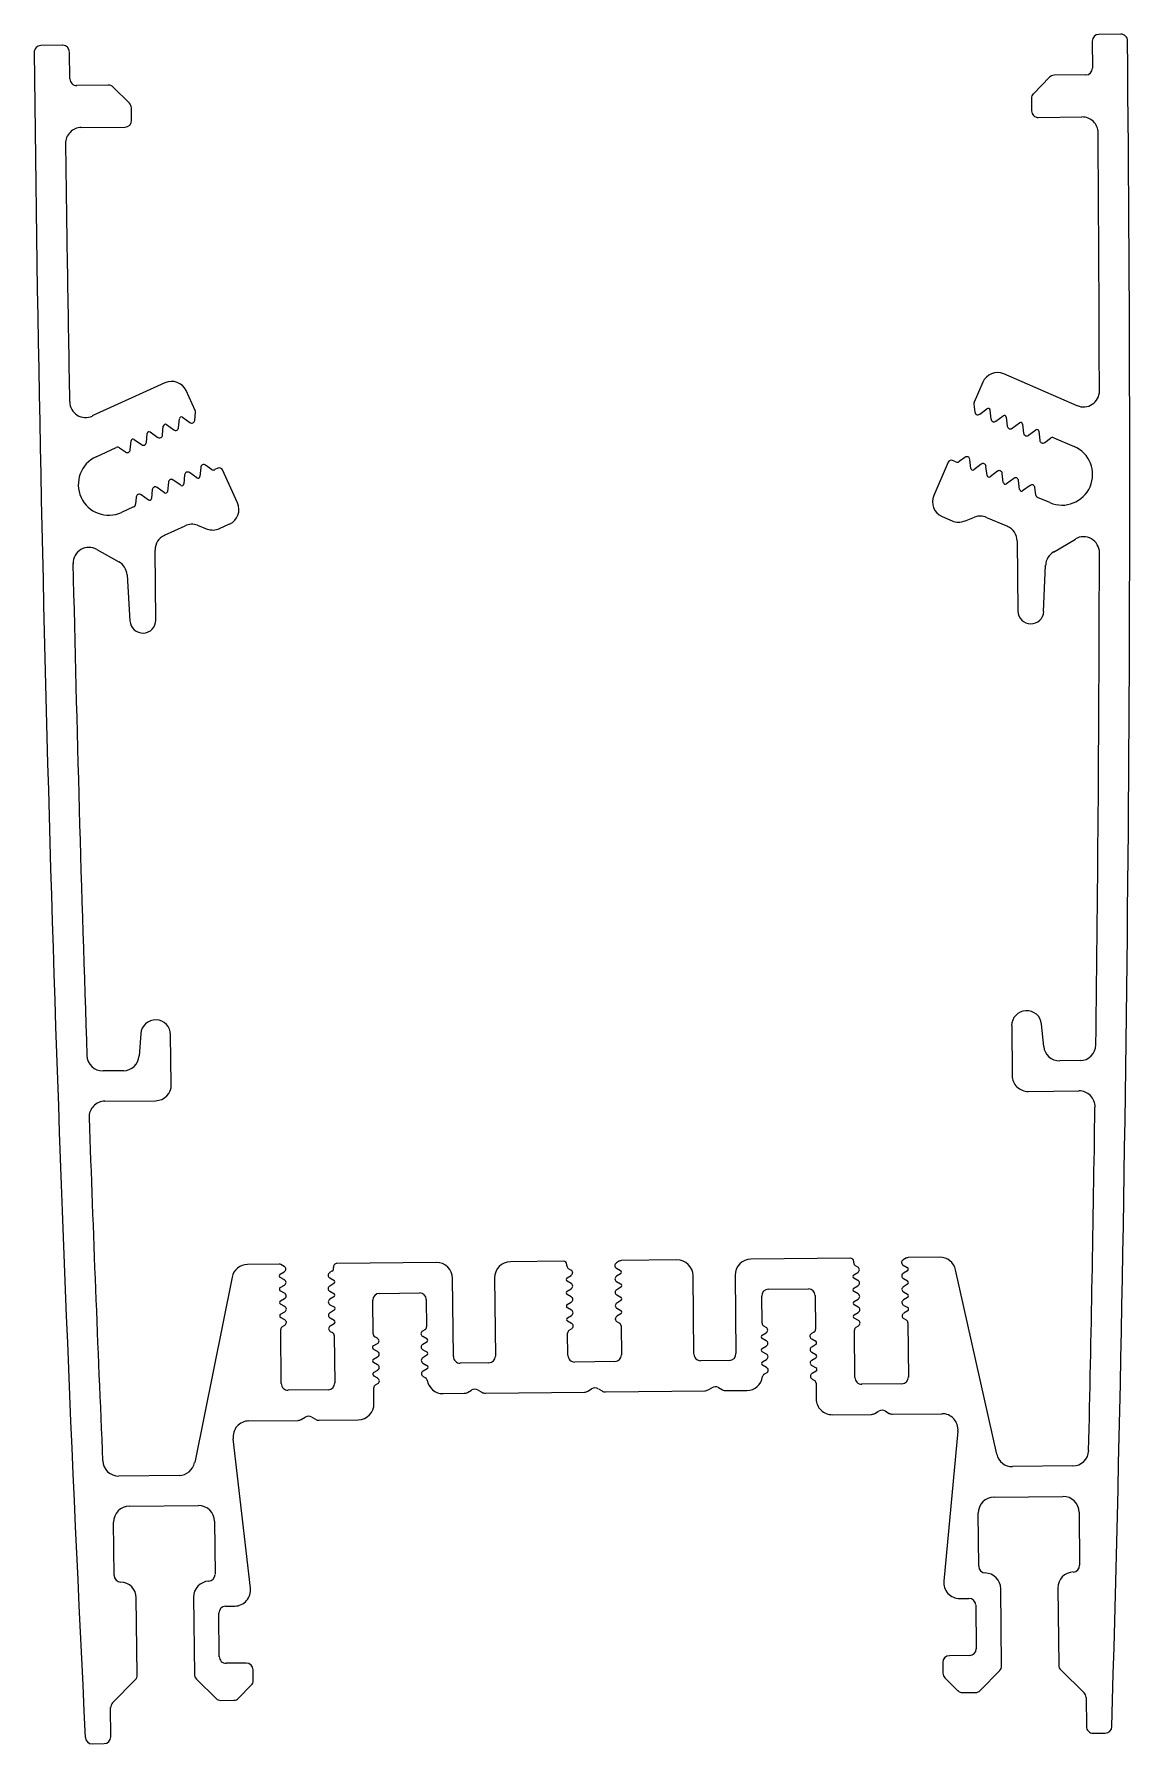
# Model space of a CAD drawing. Extents: x 5 to 70, y 3 to 105.
import ezdxf

# ---------------------------------------------------------------- set-up
doc = ezdxf.new("R2010")
doc.units = 0
doc.layers.get('0').update_dxf_attribs({"linetype": 'CONTINUOUS'})

msp = doc.modelspace()

# ---------------------------------------------------------------- linework, layer by layer
for p, q in [((69.17, 105.01), (67.87, 105)), ((6.27, 104.35), (4.97, 104.33)), ((6.7, 102.35), (6.68, 103.95)), ((67.48, 104.59), (67.49, 102.99)), ((8.98, 101.98), (7.1, 101.96)), ((10.24, 100.91), (9.27, 101.86)), ((64.93, 102.45), (63.98, 101.47)), ((67.1, 102.59), (65.21, 102.57)), ((63.86, 101.19), (63.87, 100.45)), ((10.37, 99.89), (10.36, 100.63)), ((64.27, 100.06), (66.87, 100.09)), ((7.38, 99.46), (9.98, 99.49)), ((66.58, 82.92), (62.22, 84.81)), ((12.35, 84.29), (8.03, 82.31)), ((14.15, 82.64), (13.61, 83.82)), ((60.97, 84.32), (60.46, 83.13)), ((14.12, 82.05), (14.17, 82.54)), ((60.44, 83.02), (60.5, 82.54)), ((60.79, 82.42), (61.22, 82.74)), ((61.4, 82.66), (61.46, 82.12)), ((11.48, 81.36), (11.92, 81.04)), ((12.2, 81.18), (12.25, 81.71)), ((12.44, 81.8), (12.88, 81.48)), ((13.16, 81.61), (13.21, 82.15)), ((13.4, 82.23), (13.83, 81.92)), ((61.75, 82), (62.19, 82.32)), ((62.37, 82.24), (62.43, 81.7)), ((62.72, 81.58), (63.15, 81.9)), ((63.34, 81.82), (63.4, 81.29)), ((63.69, 81.16), (64.12, 81.48)), ((64.3, 81.4), (64.37, 80.87)), ((8.26, 79.88), (9.46, 80.43)), ((9.66, 80.41), (10, 80.17)), ((10.29, 80.3), (10.34, 80.83)), ((10.52, 80.92), (10.96, 80.61)), ((11.25, 80.74), (11.3, 81.27)), ((64.66, 80.74), (64.99, 80.99)), ((65.19, 81.02), (66.4, 80.5)), ((15.11, 79.13), (14.77, 79.38)), ((58.91, 79.56), (58.06, 77.59)), ((59.37, 79.58), (59.18, 79.66)), ((59.91, 79.85), (59.57, 79.6)), ((60.26, 79.19), (60.2, 79.73)), ((60.88, 79.44), (60.44, 79.11)), ((61.23, 78.78), (61.16, 79.31)), ((12.56, 78.37), (12.51, 77.83)), ((13.29, 78.19), (12.85, 78.5)), ((13.52, 78.81), (13.47, 78.27)), ((14.25, 78.63), (13.81, 78.94)), ((14.48, 79.25), (14.43, 78.71)), ((15.5, 79.2), (15.31, 79.12)), ((16.66, 77.15), (15.77, 79.1)), ((61.84, 79.02), (61.41, 78.7)), ((62.19, 78.36), (62.13, 78.89)), ((62.81, 78.6), (62.38, 78.28)), ((63.16, 77.94), (63.1, 78.47)), ((10.65, 77.49), (10.61, 77.07)), ((11.37, 77.31), (10.93, 77.62)), ((11.6, 77.93), (11.55, 77.4)), ((12.33, 77.75), (11.89, 78.06)), ((63.78, 78.18), (63.34, 77.86)), ((64.12, 77.63), (64.07, 78.06)), ((64.96, 77.16), (64.23, 77.47)), ((10.49, 76.91), (9.77, 76.58)), ((58.55, 76.34), (59.16, 76.08)), ((59.88, 76.06), (60.47, 76.3)), ((61.19, 76.28), (62.44, 75.75)), ((12.32, 75.22), (13.56, 75.78)), ((14.28, 75.81), (14.87, 75.59)), ((15.6, 75.62), (16.19, 75.89)), ((8.3, 74.38), (9.62, 73.64)), ((11.81, 70.17), (11.77, 74.34)), ((63.01, 74.88), (63.06, 70.71)), ((65.18, 74.22), (66.48, 74.99)), ((64.59, 70.69), (64.71, 73.45)), ((10.1, 72.87), (10.27, 70.12)), ((62.69, 46.05), (62.72, 43.09)), ((64.6, 44.83), (64.47, 46.14)), ((10.91, 45.58), (10.81, 44.26)), ((12.73, 42.56), (12.69, 45.52)), ((66.76, 43.98), (65.55, 43.97)), ((9.88, 43.38), (8.67, 43.37)), ((63.68, 42.15), (66.69, 42.18)), ((8.78, 41.57), (11.79, 41.6)), ((19.14, 31.88), (17.26, 31.86)), ((19.44, 31.74), (19.24, 31.85)), ((28.49, 31.98), (22.58, 31.92)), ((36.05, 32.06), (32.89, 32.02)), ((36.25, 31.78), (36.25, 31.86)), ((36.49, 31.53), (36.35, 31.61)), ((39.38, 32.07), (39.19, 31.95)), ((39.19, 31.64), (39.43, 31.5)), ((42.79, 32.13), (39.48, 32.09)), ((53.1, 32.24), (47.19, 32.17)), ((53.3, 31.96), (53.3, 32.04)), ((53.54, 31.71), (53.4, 31.79)), ((56.43, 32.25), (56.24, 32.13)), ((56.24, 31.82), (56.48, 31.68)), ((58.42, 32.29), (56.53, 32.27)), ((61.81, 20.58), (59.35, 31.55)), ((16.34, 31.1), (14.12, 20.08)), ((19.2, 31.29), (19.44, 31.43)), ((19.45, 30.95), (19.21, 31.09)), ((19.21, 30.49), (19.45, 30.63)), ((22.28, 31.46), (22.14, 31.38)), ((22.15, 31.06), (22.39, 30.92)), ((22.39, 30.72), (22.15, 30.58)), ((29.5, 26.39), (29.45, 31.04)), ((31.95, 31.06), (32, 26.41)), ((36.26, 31.07), (36.5, 31.21)), ((36.5, 30.73), (36.26, 30.87)), ((39.44, 31.3), (39.2, 31.16)), ((39.2, 30.84), (39.44, 30.71)), ((39.45, 30.51), (39.21, 30.36)), ((43.8, 26.54), (43.75, 31.19)), ((46.25, 31.22), (46.3, 26.57)), ((53.31, 31.25), (53.55, 31.39)), ((53.55, 30.91), (53.31, 31.05)), ((53.31, 30.46), (53.55, 30.6)), ((56.49, 31.48), (56.25, 31.34)), ((56.25, 31.02), (56.49, 30.89)), ((56.49, 30.69), (56.25, 30.54)), ((19.46, 30.16), (19.21, 30.29)), ((19.22, 29.7), (19.46, 29.84)), ((19.47, 29.36), (19.22, 29.5)), ((22.16, 30.27), (22.4, 30.13)), ((22.4, 29.93), (22.16, 29.79)), ((24.73, 27.73), (24.71, 29.74)), ((25.11, 30.14), (27.49, 30.17)), ((27.89, 29.77), (27.91, 28.16)), ((36.27, 30.28), (36.5, 30.42)), ((36.51, 29.94), (36.27, 30.08)), ((36.27, 29.48), (36.51, 29.62)), ((39.21, 30.05), (39.45, 29.91)), ((39.45, 29.71), (39.21, 29.57)), ((47.85, 28.37), (47.83, 29.98)), ((48.22, 30.39), (50.61, 30.41)), ((51.01, 30.02), (51.03, 28.01)), ((53.56, 30.12), (53.32, 30.26)), ((53.32, 29.66), (53.56, 29.8)), ((56.26, 30.23), (56.5, 30.09)), ((56.5, 29.89), (56.26, 29.75)), ((19.23, 28.91), (19.47, 29.05)), ((19.47, 28.57), (19.23, 28.71)), ((22.16, 29.47), (22.41, 29.34)), ((22.41, 29.14), (22.17, 28.99)), ((22.17, 28.68), (22.41, 28.54)), ((36.52, 29.15), (36.28, 29.28)), ((36.28, 28.69), (36.52, 28.83)), ((36.53, 28.35), (36.28, 28.49)), ((39.22, 29.26), (39.46, 29.12)), ((39.46, 28.92), (39.22, 28.78)), ((53.57, 29.32), (53.32, 29.46)), ((53.33, 28.87), (53.57, 29.01)), ((53.58, 28.53), (53.33, 28.67)), ((56.27, 29.43), (56.51, 29.3)), ((56.51, 29.1), (56.27, 28.96)), ((56.27, 28.64), (56.42, 28.56)), ((19.27, 24.78), (19.24, 28)), ((19.34, 28.17), (19.48, 28.25)), ((22.42, 28.34), (22.18, 28.2)), ((22.18, 27.88), (22.32, 27.81)), ((22.42, 27.63), (22.45, 24.81)), ((24.98, 27.48), (24.83, 27.56)), ((27.81, 27.98), (27.67, 27.9)), ((27.68, 27.59), (27.92, 27.45)), ((36.31, 26.46), (36.29, 27.78)), ((36.39, 27.95), (36.53, 28.04)), ((39.23, 28.46), (39.37, 28.38)), ((39.47, 28.21), (39.49, 26.49)), ((47.85, 27.66), (48.09, 27.8)), ((48.1, 27.32), (47.85, 27.46)), ((48.09, 28.12), (47.95, 28.2)), ((50.93, 27.83), (50.79, 27.75)), ((53.37, 25.14), (53.34, 27.96)), ((53.44, 28.13), (53.58, 28.22)), ((56.52, 28.39), (56.55, 25.17)), ((24.74, 27.02), (24.98, 27.16)), ((24.98, 26.68), (24.74, 26.82)), ((27.92, 27.25), (27.68, 27.11)), ((27.68, 26.79), (27.93, 26.66)), ((27.93, 26.46), (27.69, 26.31)), ((47.86, 26.87), (48.1, 27.01)), ((48.11, 26.53), (47.86, 26.67)), ((50.8, 27.43), (51.04, 27.3)), ((51.04, 27.1), (50.8, 26.95)), ((50.8, 26.64), (51.05, 26.5)), ((24.75, 26.23), (24.99, 26.37)), ((24.99, 25.89), (24.75, 26.03)), ((24.76, 25.43), (25, 25.57)), ((27.69, 26), (27.93, 25.86)), ((27.94, 25.66), (27.7, 25.52)), ((31.6, 26.01), (29.9, 25.99)), ((39.09, 26.09), (36.71, 26.06)), ((45.9, 26.16), (44.2, 26.14)), ((47.87, 26.07), (48.11, 26.21)), ((48.11, 25.74), (47.87, 25.87)), ((47.98, 25.34), (48.12, 25.42)), ((51.05, 26.3), (50.81, 26.16)), ((50.81, 25.85), (51.06, 25.71)), ((51.06, 25.51), (50.82, 25.37)), ((22.06, 24.41), (19.68, 24.38)), ((25, 25.1), (24.76, 25.23)), ((24.78, 23.59), (24.77, 24.52)), ((24.86, 24.7), (25, 24.78)), ((27.7, 25.21), (27.84, 25.13)), ((37.49, 24.33), (37.72, 24.46)), ((38.12, 24.46), (38.35, 24.34)), ((44.64, 24.4), (44.87, 24.53)), ((45.27, 24.54), (45.5, 24.41)), ((50.82, 25.05), (50.96, 24.97)), ((51.06, 24.8), (51.07, 23.87)), ((56.16, 24.77), (53.77, 24.74)), ((28.89, 24.18), (30.14, 24.2)), ((30.34, 24.25), (30.57, 24.38)), ((30.97, 24.39), (31.2, 24.26)), ((31.4, 24.21), (37.29, 24.27)), ((38.55, 24.28), (44.44, 24.35)), ((45.7, 24.36), (46.95, 24.37)), ((17.34, 22.56), (20.26, 22.59)), ((20.46, 22.65), (20.68, 22.78)), ((21.08, 22.78), (21.31, 22.66)), ((21.51, 22.6), (23.84, 22.63)), ((52.03, 22.93), (54.36, 22.95)), ((54.56, 23.01), (54.78, 23.14)), ((55.18, 23.14), (55.41, 23.01)), ((55.61, 22.96), (58.54, 22.99)), ((17.43, 12.61), (16.4, 21.5)), ((59.49, 21.95), (58.65, 13.04)), ((13.19, 19.32), (9.61, 19.28)), ((66.33, 19.88), (62.74, 19.84)), ((10.24, 17.49), (14.34, 17.53)), ((61.64, 18.03), (65.74, 18.07)), ((9.33, 13.37), (9.3, 16.53)), ((15.3, 16.59), (15.33, 13.44)), ((60.73, 13.92), (60.7, 17.07)), ((66.7, 17.13), (66.73, 13.98)), ((62.09, 8), (62.04, 12.58)), ((65.44, 12.62), (65.49, 8.03)), ((10.7, 7.46), (10.65, 12.04)), ((14.05, 12.07), (14.1, 7.49)), ((15.95, 11.54), (16.5, 11.55)), ((59.61, 12), (60.15, 12.01)), ((60.55, 11.61), (60.58, 9.01)), ((15.58, 8.54), (15.56, 11.14)), ((17.19, 8.16), (15.99, 8.15)), ((58.59, 8.19), (58.6, 7.56)), ((60.19, 8.61), (58.99, 8.6)), ((9.23, 5.79), (10.58, 7.17)), ((14.22, 7.21), (15.39, 6.06)), ((17.6, 7.13), (17.59, 7.76)), ((58.72, 7.28), (59.49, 6.52)), ((60.82, 6.53), (61.98, 7.71)), ((65.61, 7.75), (66.99, 6.4)), ((16.73, 6.07), (17.48, 6.84)), ((59.77, 6.41), (60.54, 6.41)), ((67.11, 6.12), (67.13, 4.38)), ((9.13, 3.77), (9.12, 5.51)), ((15.68, 5.94), (16.45, 5.95)), ((8.02, 3.36), (8.74, 3.37)), ((67.53, 3.99), (68.25, 4))]:
    msp.add_line(p, q)
for centre, radius, start, end in [((67.88, 104.6), 0.4, 90.6034, 180.6034), ((69.18, 104.61), 0.4, 0.5944, 90.6034), ((4.98, 103.93), 0.4, 90.6034, 180.6123), ((2555.68, 131.2), 2551.25, 180.61234, 182.86357), ((6.28, 103.95), 0.4, 0.6034, 90.6034), ((-2481.54, 78.15), 2551.25, 358.34315, 0.59437), ((67.09, 102.99), 0.4, 270.6034, 0.6034), ((7.1, 102.36), 0.4, 180.6034, 270.6034), ((8.99, 101.58), 0.4, 45.6034, 90.6034), ((65.22, 102.17), 0.4, 90.6034, 135.6034), ((9.96, 100.62), 0.4, 0.6034, 45.6034), ((64.26, 101.19), 0.4, 135.6034, 180.6034), ((9.97, 99.89), 0.4, 270.6034, 0.6034), ((64.27, 100.46), 0.4, 180.6034, 270.6034), ((66.88, 99.14), 0.95, 0.4718, 90.6034), ((7.39, 98.51), 0.95, 90.6034, 180.7349), ((-2481.54, 78.15), 2549.45, 0.12695, 0.47184), ((2555.68, 131.2), 2549.45, 180.73488, 181.07976), ((12.75, 83.42), 0.95, 24.6034, 114.6034), ((61.84, 83.94), 0.95, 66.6034, 156.6034), ((66.96, 83.8), 0.95, 246.6034, 0.127), ((7.64, 83.17), 0.95, 181.0798, 294.6034), ((13.97, 82.55), 0.2, 354.6034, 24.6034), ((60.64, 83.05), 0.2, 156.6034, 186.6034), ((60.7, 82.56), 0.2, 186.6034, 242.1671), ((60.67, 82.58), 0.2, 251.0396, 306.6034), ((61.29, 82.64), 0.115, 6.6034, 126.6034), ((62.25, 82.23), 0.115, 6.6034, 126.6034), ((11.41, 81.26), 0.115, 54.6034, 174.6034), ((12.37, 81.7), 0.115, 54.6034, 174.6034), ((12.99, 81.65), 0.2, 234.6034, 290.1671), ((12.96, 81.63), 0.2, 299.0396, 354.6034), ((13.33, 82.14), 0.115, 54.6034, 174.6034), ((13.95, 82.09), 0.2, 234.6034, 290.1671), ((13.92, 82.07), 0.2, 299.0396, 354.6034), ((61.66, 82.15), 0.2, 186.6034, 242.1671), ((61.63, 82.16), 0.2, 251.0396, 306.6034), ((62.63, 81.73), 0.2, 186.6034, 242.1671), ((62.6, 81.74), 0.2, 251.0396, 306.6034), ((63.22, 81.81), 0.115, 6.6034, 126.6034), ((64.19, 81.39), 0.115, 6.6034, 126.6034), ((9.54, 80.25), 0.2, 54.6034, 114.6034), ((10.45, 80.82), 0.115, 54.6034, 174.6034), ((11.08, 80.77), 0.2, 234.6034, 290.1671), ((11.05, 80.76), 0.2, 299.0396, 354.6034), ((12.03, 81.21), 0.2, 234.6034, 290.1671), ((12.01, 81.19), 0.2, 299.0396, 354.6034), ((63.6, 81.31), 0.2, 186.6034, 242.1671), ((63.57, 81.32), 0.2, 251.0396, 306.6034), ((64.56, 80.89), 0.2, 186.6034, 242.1671), ((64.54, 80.9), 0.2, 251.0396, 306.6034), ((65.68, 78.83), 1.82, 246.6034, 66.6034), ((65.11, 80.83), 0.2, 66.6034, 126.6034), ((9.02, 78.23), 1.82, 114.6034, 294.6034), ((10.12, 80.33), 0.2, 234.6034, 290.1671), ((10.09, 80.32), 0.2, 299.0396, 354.6034), ((14.68, 79.23), 0.2, 119.0396, 174.6034), ((14.65, 79.22), 0.2, 54.6034, 110.1671), ((59.1, 79.48), 0.2, 66.6034, 156.6034), ((59.45, 79.76), 0.2, 246.6034, 306.6034), ((60.03, 79.69), 0.2, 71.0396, 126.6034), ((60, 79.71), 0.2, 6.6034, 62.1671), ((60.99, 79.28), 0.2, 71.0396, 126.6034), ((60.97, 79.29), 0.2, 6.6034, 62.1671), ((12.76, 78.35), 0.2, 119.0396, 174.6034), ((12.73, 78.34), 0.2, 54.6034, 110.1671), ((13.36, 78.28), 0.115, 234.6034, 354.6034), ((13.72, 78.79), 0.2, 119.0396, 174.6034), ((13.69, 78.78), 0.2, 54.6034, 110.1671), ((14.31, 78.72), 0.115, 234.6034, 354.6034), ((15.23, 79.3), 0.2, 234.6034, 294.6034), ((15.59, 79.02), 0.2, 24.6034, 114.6034), ((60.37, 79.21), 0.115, 186.6034, 306.6034), ((61.34, 78.79), 0.115, 186.6034, 306.6034), ((61.96, 78.86), 0.2, 71.0396, 126.6034), ((61.93, 78.87), 0.2, 6.6034, 62.1671), ((62.31, 78.37), 0.115, 186.6034, 306.6034), ((62.93, 78.44), 0.2, 71.0396, 126.6034), ((62.9, 78.45), 0.2, 6.6034, 62.1671), ((10.84, 77.47), 0.2, 119.0396, 174.6034), ((10.82, 77.46), 0.2, 54.6034, 110.1671), ((11.44, 77.41), 0.115, 234.6034, 354.6034), ((11.8, 77.91), 0.2, 119.0396, 174.6034), ((11.78, 77.9), 0.2, 54.6034, 110.1671), ((12.4, 77.84), 0.115, 234.6034, 354.6034), ((58.93, 77.21), 0.95, 156.6034, 246.6034), ((63.28, 77.95), 0.115, 186.6034, 306.6034), ((63.9, 78.02), 0.2, 71.0396, 126.6034), ((63.87, 78.03), 0.2, 6.6034, 62.1671), ((64.31, 77.66), 0.2, 186.6034, 246.6034), ((10.41, 77.09), 0.2, 294.6034, 354.6034), ((15.8, 76.75), 0.95, 294.6034, 24.6034), ((60.82, 75.41), 0.95, 66.6034, 111.6034), ((13.95, 74.92), 0.95, 69.6034, 114.6034), ((15.2, 76.48), 0.95, 249.6034, 294.6034), ((59.53, 76.95), 0.95, 246.6034, 291.6034), ((62.06, 74.87), 0.95, 0.6034, 66.6034), ((7.84, 73.55), 0.95, 60.6034, 181.296), ((12.72, 74.35), 0.95, 114.6034, 180.6034), ((65.66, 73.41), 0.95, 120.6034, 177.6034), ((66.96, 74.18), 0.95, 359.9107, 120.6034), ((2555.68, 131.2), 2549.45, 181.29603, 181.95354), ((9.15, 72.81), 0.95, 3.6034, 60.6034), ((-2481.54, 78.15), 2549.45, 359.25318, 359.91068), ((11.04, 70.17), 0.77, 183.6034, 0.6034), ((63.83, 70.72), 0.77, 180.6034, 357.6034), ((63.58, 46.06), 0.891, 5.6034, 180.6034), ((11.8, 45.51), 0.891, 0.6034, 175.6034), ((65.54, 44.92), 0.95, 185.6034, 270.6034), ((66.75, 44.93), 0.95, 270.6034, 359.2532), ((8.66, 44.32), 0.95, 181.9535, 270.6034), ((9.87, 44.33), 0.95, 270.6034, 355.6034), ((63.67, 43.1), 0.95, 180.6034, 270.6034), ((11.78, 42.55), 0.95, 270.6034, 0.6034), ((66.7, 41.23), 0.95, 359.17, 90.6034), ((8.79, 40.62), 0.95, 90.6034, 182.0367), ((-2481.54, 78.15), 2549.45, 358.71114, 359.16997), ((2555.68, 131.2), 2549.45, 182.03675, 182.49558), ((17.27, 30.91), 0.95, 90.6034, 168.6034), ((19.15, 31.68), 0.2, 60.6034, 90.6034), ((19.34, 31.57), 0.2, 5.0396, 60.6034), ((19.34, 31.6), 0.2, 300.6034, 356.1671), ((22.18, 31.63), 0.2, 300.6034, 12.1067), ((22.57, 31.72), 0.2, 88.1927, 192.637), ((28.5, 31.03), 0.95, 0.6034, 90.6034), ((32.9, 31.07), 0.95, 90.6034, 180.6034), ((36.05, 31.86), 0.2, 0.6034, 90.6034), ((36.45, 31.78), 0.2, 180.6034, 240.6034), ((36.4, 31.35), 0.2, 5.0396, 60.6034), ((39.29, 31.78), 0.2, 120.6034, 176.1671), ((39.29, 31.81), 0.2, 185.0396, 240.6034), ((39.48, 31.89), 0.2, 90.6034, 120.6034), ((42.8, 31.18), 0.95, 0.6034, 90.6034), ((47.2, 31.23), 0.95, 90.6034, 180.6034), ((53.1, 32.04), 0.2, 0.6034, 90.6034), ((53.5, 31.96), 0.2, 180.6034, 240.6034), ((53.44, 31.53), 0.2, 5.0396, 60.6034), ((53.44, 31.56), 0.2, 300.6034, 356.1671), ((56.34, 31.96), 0.2, 120.6034, 176.1671), ((56.34, 31.99), 0.2, 185.0396, 240.6034), ((56.53, 32.07), 0.2, 90.6034, 120.6034), ((56.43, 31.58), 0.115, 300.6034, 60.6034), ((58.43, 31.34), 0.95, 12.6034, 90.6034), ((19.26, 31.19), 0.115, 120.6034, 240.6034), ((19.35, 30.78), 0.2, 5.0396, 60.6034), ((19.35, 30.81), 0.2, 300.6034, 356.1671), ((22.25, 31.2), 0.2, 120.6034, 176.1671), ((22.25, 31.23), 0.2, 185.0396, 240.6034), ((22.25, 30.41), 0.2, 120.6034, 176.1671), ((22.33, 30.82), 0.115, 300.6034, 60.6034), ((36.32, 30.97), 0.115, 120.6034, 240.6034), ((36.39, 31.38), 0.2, 300.6034, 356.1671), ((36.4, 30.56), 0.2, 5.0396, 60.6034), ((36.4, 30.59), 0.2, 300.6034, 356.1671), ((39.3, 30.99), 0.2, 120.6034, 176.1671), ((39.3, 31.02), 0.2, 185.0396, 240.6034), ((39.38, 31.4), 0.115, 300.6034, 60.6034), ((39.39, 30.61), 0.115, 300.6034, 60.6034), ((53.36, 31.15), 0.115, 120.6034, 240.6034), ((53.45, 30.74), 0.2, 5.0396, 60.6034), ((53.45, 30.77), 0.2, 300.6034, 356.1671), ((56.35, 31.17), 0.2, 120.6034, 176.1671), ((56.35, 31.2), 0.2, 185.0396, 240.6034), ((56.36, 30.37), 0.2, 120.6034, 176.1671), ((56.44, 30.78), 0.115, 300.6034, 60.6034), ((19.27, 30.39), 0.115, 120.6034, 240.6034), ((19.28, 29.6), 0.115, 120.6034, 240.6034), ((19.36, 29.98), 0.2, 5.0396, 60.6034), ((19.36, 30.01), 0.2, 300.6034, 356.1671), ((22.25, 30.44), 0.2, 185.0396, 240.6034), ((22.26, 29.62), 0.2, 120.6034, 176.1671), ((22.26, 29.65), 0.2, 185.0396, 240.6034), ((22.34, 30.03), 0.115, 300.6034, 60.6034), ((25.11, 29.74), 0.4, 90.6034, 180.6034), ((27.49, 29.77), 0.4, 0.6034, 90.6034), ((36.32, 30.18), 0.115, 120.6034, 240.6034), ((36.33, 29.38), 0.115, 120.6034, 240.6034), ((36.41, 29.76), 0.2, 5.0396, 60.6034), ((36.41, 29.8), 0.2, 300.6034, 356.1671), ((39.31, 30.19), 0.2, 120.6034, 176.1671), ((39.31, 30.22), 0.2, 185.0396, 240.6034), ((39.32, 29.4), 0.2, 120.6034, 176.1671), ((39.39, 29.81), 0.115, 300.6034, 60.6034), ((48.23, 29.99), 0.4, 90.6034, 180.6034), ((50.61, 30.01), 0.4, 0.6034, 90.6034), ((53.37, 30.36), 0.115, 120.6034, 240.6034), ((53.38, 29.56), 0.115, 120.6034, 240.6034), ((53.46, 29.94), 0.2, 5.0396, 60.6034), ((53.46, 29.98), 0.2, 300.6034, 356.1671), ((56.36, 30.4), 0.2, 185.0396, 240.6034), ((56.36, 29.58), 0.2, 120.6034, 176.1671), ((56.36, 29.61), 0.2, 185.0396, 240.6034), ((56.44, 29.99), 0.115, 300.6034, 60.6034), ((19.29, 28.81), 0.115, 120.6034, 240.6034), ((19.37, 29.19), 0.2, 5.0396, 60.6034), ((19.37, 29.22), 0.2, 300.6034, 356.1671), ((19.38, 28.39), 0.2, 5.0396, 60.6034), ((22.27, 28.82), 0.2, 120.6034, 176.1671), ((22.27, 28.85), 0.2, 185.0396, 240.6034), ((22.35, 29.24), 0.115, 300.6034, 60.6034), ((22.36, 28.44), 0.115, 300.6034, 60.6034), ((36.34, 28.59), 0.115, 120.6034, 240.6034), ((36.42, 28.97), 0.2, 5.0396, 60.6034), ((36.42, 29), 0.2, 300.6034, 356.1671), ((39.32, 29.43), 0.2, 185.0396, 240.6034), ((39.32, 28.6), 0.2, 120.6034, 176.1671), ((39.32, 28.64), 0.2, 185.0396, 240.6034), ((39.4, 29.02), 0.115, 300.6034, 60.6034), ((53.39, 28.77), 0.115, 120.6034, 240.6034), ((53.47, 29.15), 0.2, 5.0396, 60.6034), ((53.47, 29.18), 0.2, 300.6034, 356.1671), ((53.48, 28.36), 0.2, 5.0396, 60.6034), ((56.37, 28.78), 0.2, 120.6034, 176.1671), ((56.37, 28.82), 0.2, 185.0396, 240.6034), ((56.32, 28.39), 0.2, 0.6034, 60.6034), ((56.45, 29.2), 0.115, 300.6034, 60.6034), ((19.44, 28), 0.2, 120.6034, 180.6034), ((19.37, 28.43), 0.2, 300.6034, 356.1671), ((22.28, 28.03), 0.2, 120.6034, 176.1671), ((22.28, 28.06), 0.2, 185.0396, 240.6034), ((22.22, 27.63), 0.2, 0.6034, 60.6034), ((24.93, 27.73), 0.2, 180.6034, 240.6034), ((24.88, 27.3), 0.2, 5.0396, 60.6034), ((27.77, 27.73), 0.2, 120.6034, 176.1671), ((27.77, 27.76), 0.2, 185.0396, 240.6034), ((27.71, 28.16), 0.2, 300.6034, 0.6034), ((27.86, 27.35), 0.115, 300.6034, 60.6034), ((36.49, 27.78), 0.2, 120.6034, 180.6034), ((36.43, 28.18), 0.2, 5.0396, 60.6034), ((36.43, 28.21), 0.2, 300.6034, 356.1671), ((39.27, 28.21), 0.2, 0.6034, 60.6034), ((47.91, 27.56), 0.115, 120.6034, 240.6034), ((48.05, 28.37), 0.2, 180.6034, 240.6034), ((47.99, 27.94), 0.2, 5.0396, 60.6034), ((47.99, 27.97), 0.2, 300.6034, 356.1671), ((50.89, 27.58), 0.2, 120.6034, 176.1671), ((50.89, 27.61), 0.2, 185.0396, 240.6034), ((50.83, 28), 0.2, 300.6034, 0.6034), ((53.54, 27.96), 0.2, 120.6034, 180.6034), ((53.48, 28.39), 0.2, 300.6034, 356.1671), ((24.8, 26.92), 0.115, 120.6034, 240.6034), ((24.88, 27.33), 0.2, 300.6034, 356.1671), ((24.89, 26.51), 0.2, 5.0396, 60.6034), ((24.89, 26.54), 0.2, 300.6034, 356.1671), ((27.78, 26.94), 0.2, 120.6034, 176.1671), ((27.78, 26.97), 0.2, 185.0396, 240.6034), ((27.87, 26.56), 0.115, 300.6034, 60.6034), ((36.71, 26.46), 0.4, 180.6034, 270.6034), ((39.09, 26.49), 0.4, 270.6034, 0.6034), ((44.2, 26.54), 0.4, 180.6034, 270.6034), ((45.9, 26.56), 0.4, 270.6034, 0.6034), ((47.92, 26.77), 0.115, 120.6034, 240.6034), ((48, 27.15), 0.2, 5.0396, 60.6034), ((48, 27.18), 0.2, 300.6034, 356.1671), ((48.01, 26.36), 0.2, 5.0396, 60.6034), ((50.9, 26.78), 0.2, 120.6034, 176.1671), ((50.9, 26.81), 0.2, 185.0396, 240.6034), ((50.98, 27.2), 0.115, 300.6034, 60.6034), ((50.99, 26.4), 0.115, 300.6034, 60.6034), ((24.81, 26.13), 0.115, 120.6034, 240.6034), ((24.82, 25.33), 0.115, 120.6034, 240.6034), ((24.89, 25.72), 0.2, 5.0396, 60.6034), ((24.89, 25.75), 0.2, 300.6034, 356.1671), ((27.79, 26.14), 0.2, 120.6034, 176.1671), ((27.79, 26.17), 0.2, 185.0396, 240.6034), ((27.8, 25.35), 0.2, 120.6034, 176.1671), ((27.88, 25.76), 0.115, 300.6034, 60.6034), ((29.9, 26.39), 0.4, 180.6034, 270.6034), ((31.6, 26.41), 0.4, 270.6034, 0.6034), ((47.93, 25.97), 0.115, 120.6034, 240.6034), ((48.01, 26.39), 0.2, 300.6034, 356.1671), ((48.02, 25.56), 0.2, 5.0396, 60.6034), ((48.02, 25.59), 0.2, 300.6034, 356.1671), ((50.91, 25.99), 0.2, 120.6034, 176.1671), ((50.91, 26.02), 0.2, 185.0396, 240.6034), ((51, 25.61), 0.115, 300.6034, 60.6034), ((19.67, 24.78), 0.4, 180.6034, 270.6034), ((22.05, 24.81), 0.4, 270.6034, 0.6034), ((24.97, 24.53), 0.2, 120.6034, 180.6034), ((24.9, 24.92), 0.2, 5.0396, 60.6034), ((24.9, 24.95), 0.2, 300.6034, 356.1671), ((27.8, 25.38), 0.2, 185.0396, 240.6034), ((27.74, 24.95), 0.2, 9.0336, 60.6034), ((28.88, 25.13), 0.95, 189.0336, 270.6034), ((30.77, 24.04), 0.4, 60.6034, 120.6034), ((37.92, 24.12), 0.4, 60.6034, 120.6034), ((44.44, 24.75), 0.4, 270.6034, 300.6034), ((45.07, 24.19), 0.4, 60.6034, 120.6034), ((45.69, 24.76), 0.4, 240.6034, 270.6034), ((46.94, 25.32), 0.95, 270.6034, 352.1732), ((48.08, 25.17), 0.2, 120.6034, 172.1732), ((50.92, 25.2), 0.2, 120.6034, 176.1671), ((50.92, 25.23), 0.2, 185.0396, 240.6034), ((50.86, 24.8), 0.2, 0.6034, 60.6034), ((53.77, 25.14), 0.4, 180.6034, 270.6034), ((56.15, 25.17), 0.4, 270.6034, 0.6034), ((23.83, 23.58), 0.95, 270.6034, 0.6034), ((30.14, 24.6), 0.4, 270.6034, 300.6034), ((31.39, 24.61), 0.4, 240.6034, 270.6034), ((37.29, 24.67), 0.4, 270.6034, 300.6034), ((38.54, 24.68), 0.4, 240.6034, 270.6034), ((52.02, 23.88), 0.95, 180.6034, 270.6034), ((17.35, 21.61), 0.95, 90.6034, 186.6034), ((20.26, 22.99), 0.4, 270.6034, 300.6034), ((20.89, 22.44), 0.4, 60.6034, 120.6034), ((21.51, 23), 0.4, 240.6034, 270.6034), ((54.35, 23.35), 0.4, 270.6034, 300.6034), ((54.99, 22.79), 0.4, 60.6034, 120.6034), ((55.61, 23.36), 0.4, 240.6034, 270.6034), ((58.55, 22.04), 0.95, 354.6034, 90.6034), ((62.73, 20.79), 0.95, 192.6034, 270.6034), ((66.32, 20.83), 0.95, 270.6034, 358.7111), ((9.6, 20.23), 0.95, 182.4956, 270.6034), ((13.18, 20.27), 0.95, 270.6034, 348.6034), ((10.25, 16.54), 0.95, 90.6034, 180.6034), ((14.35, 16.58), 0.95, 0.6034, 90.6034), ((61.65, 17.08), 0.95, 90.6034, 180.6034), ((65.75, 17.12), 0.95, 0.6034, 90.6034), ((9.73, 13.38), 0.4, 180.6034, 268.4808), ((14.93, 13.43), 0.4, 272.7259, 0.6034), ((61.13, 13.92), 0.4, 180.6034, 268.4808), ((61.09, 12.57), 0.95, 0.6034, 88.4808), ((66.39, 12.63), 0.95, 92.7259, 180.6034), ((66.33, 13.97), 0.4, 272.7259, 0.6034), ((9.7, 12.03), 0.95, 0.6034, 88.4808), ((15, 12.08), 0.95, 92.7259, 180.6034), ((16.49, 12.5), 0.95, 270.6034, 6.6034), ((59.6, 12.95), 0.95, 174.6034, 270.6034), ((15.96, 11.14), 0.4, 90.6034, 180.6034), ((60.15, 11.61), 0.4, 0.6034, 90.6034), ((15.98, 8.55), 0.4, 180.6034, 270.6034), ((17.19, 7.76), 0.4, 0.6034, 90.6034), ((58.99, 8.2), 0.4, 90.6034, 180.6034), ((60.18, 9.01), 0.4, 270.6034, 0.6034), ((10.3, 7.45), 0.4, 315.6034, 0.6034), ((14.5, 7.5), 0.4, 180.6034, 225.6034), ((17.2, 7.12), 0.4, 315.6034, 0.6034), ((59, 7.56), 0.4, 180.6034, 225.6034), ((61.69, 7.99), 0.4, 315.6034, 0.6034), ((65.89, 8.04), 0.4, 180.6034, 225.6034), ((59.77, 6.81), 0.4, 225.6047, 270.6034), ((60.54, 6.81), 0.4, 270.6034, 315.6034), ((66.71, 6.11), 0.4, 0.6034, 45.6034), ((9.52, 5.51), 0.4, 135.6034, 180.6034), ((15.67, 6.34), 0.4, 225.6047, 270.6034), ((16.44, 6.35), 0.4, 270.6034, 315.6034), ((67.53, 4.39), 0.4, 180.6034, 270.6034), ((68.25, 4.4), 0.4, 270.6034, 358.3432), ((8.02, 3.76), 0.4, 182.8636, 270.6034), ((8.73, 3.77), 0.4, 270.6034, 0.6034)]:
    msp.add_arc(centre, radius, start, end)

doc.saveas('drawing.dxf')
